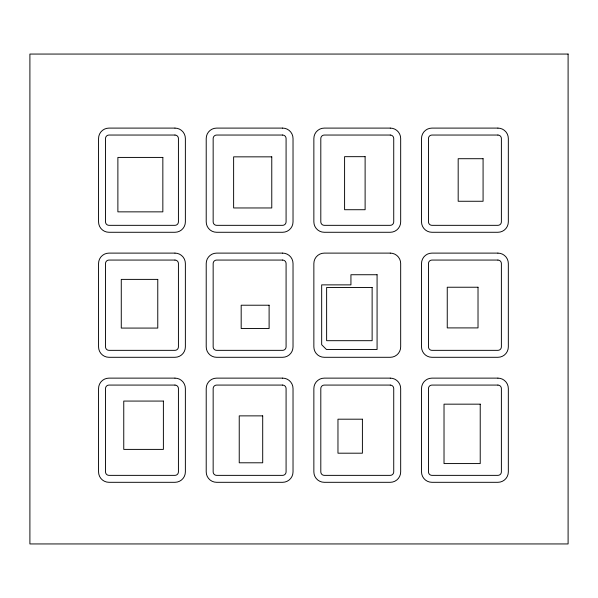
<?xml version="1.0" encoding="UTF-8"?>
<svg xmlns="http://www.w3.org/2000/svg" width="598" height="598" viewBox="0 0 598 598"><rect width="100%" height="100%" fill="white"/><g stroke="black" fill="none" stroke-linecap="round" stroke-linejoin="round"><path stroke-width="0.9" d="M568.1 54.059L29.9 54.059L29.9 543.941L568.1 543.941L568.1 54.059M174.96 128.099L108.978 128.099A10.42 10.42 0 0 0 98.558 138.519L98.558 221.858A10.42 10.42 0 0 0 108.978 232.278L174.96 232.278A10.42 10.42 0 0 0 185.373 221.858L185.373 138.519A10.42 10.42 0 0 0 174.96 128.099M282.607 128.099L216.626 128.099A10.42 10.42 0 0 0 206.213 138.519L206.213 221.858A10.42 10.42 0 0 0 216.626 232.278L282.607 232.278A10.42 10.42 0 0 0 293.027 221.858L293.027 138.519A10.42 10.42 0 0 0 282.607 128.099M390.262 128.099L324.28 128.099A10.42 10.42 0 0 0 313.86 138.519L313.86 221.858A10.42 10.42 0 0 0 324.28 232.278L390.262 232.278A10.42 10.42 0 0 0 400.675 221.858L400.675 138.519A10.42 10.42 0 0 0 390.262 128.099M497.91 128.099L431.935 128.099A10.42 10.42 0 0 0 421.515 138.519L421.515 221.858A10.42 10.42 0 0 0 431.935 232.278L497.91 232.278A10.42 10.42 0 0 0 508.33 221.858L508.33 138.519A10.42 10.42 0 0 0 497.91 128.099M174.96 135.043L108.978 135.043A3.476 3.476 0 0 0 105.502 138.519L105.502 221.858A3.476 3.476 0 0 0 108.978 225.334L174.96 225.334A3.476 3.476 0 0 0 178.428 221.858L178.428 138.519A3.476 3.476 0 0 0 174.96 135.043M282.607 135.043L216.626 135.043A3.476 3.476 0 0 0 213.157 138.519L213.157 221.858A3.476 3.476 0 0 0 216.626 225.334L282.607 225.334A3.476 3.476 0 0 0 286.083 221.858L286.083 138.519A3.476 3.476 0 0 0 282.607 135.043M390.262 135.043L324.28 135.043A3.476 3.476 0 0 0 320.805 138.519L320.805 221.858A3.476 3.476 0 0 0 324.28 225.334L390.262 225.334A3.476 3.476 0 0 0 393.731 221.858L393.731 138.519A3.476 3.476 0 0 0 390.262 135.043M497.91 135.043L431.935 135.043A3.476 3.476 0 0 0 428.46 138.519L428.46 221.858A3.476 3.476 0 0 0 431.935 225.334L497.91 225.334A3.476 3.476 0 0 0 501.386 221.858L501.386 138.519A3.476 3.476 0 0 0 497.91 135.043M365.116 156.669L344.59 156.669L344.59 209.719L365.116 209.719L365.116 156.669M271.769 156.848L233.624 156.848L233.624 207.962L271.769 207.962L271.769 156.848M162.843 157.424L117.881 157.424L117.881 211.856L162.843 211.856L162.843 157.424M483.079 158.709L458.18 158.709L458.18 201.264L483.079 201.264L483.079 158.709M174.96 253.111L108.978 253.111A10.42 10.42 0 0 0 98.558 263.531L98.558 346.877A10.42 10.42 0 0 0 108.978 357.298L174.96 357.298A10.42 10.42 0 0 0 185.373 346.877L185.373 263.531A10.42 10.42 0 0 0 174.96 253.111M282.607 253.111L216.626 253.111A10.42 10.42 0 0 0 206.213 263.531L206.213 346.877A10.42 10.42 0 0 0 216.626 357.298L282.607 357.298A10.42 10.42 0 0 0 293.027 346.877L293.027 263.531A10.42 10.42 0 0 0 282.607 253.111M390.262 253.111L324.28 253.111A10.42 10.42 0 0 0 313.86 263.531L313.86 346.877A10.42 10.42 0 0 0 324.28 357.298L390.262 357.298A10.42 10.42 0 0 0 400.675 346.877L400.675 263.531A10.42 10.42 0 0 0 390.262 253.111M497.91 253.111L431.935 253.111A10.42 10.42 0 0 0 421.515 263.531L421.515 346.877A10.42 10.42 0 0 0 431.935 357.298L497.91 357.298A10.42 10.42 0 0 0 508.33 346.877L508.33 263.531A10.42 10.42 0 0 0 497.91 253.111M174.96 260.063L108.978 260.063A3.476 3.476 0 0 0 105.502 263.531L105.502 346.877A3.476 3.476 0 0 0 108.978 350.346L174.96 350.346A3.476 3.476 0 0 0 178.428 346.877L178.428 263.531A3.476 3.476 0 0 0 174.96 260.063M282.607 260.063L216.626 260.063A3.476 3.476 0 0 0 213.157 263.531L213.157 346.877A3.476 3.476 0 0 0 216.626 350.346L282.607 350.346A3.476 3.476 0 0 0 286.083 346.877L286.083 263.531A3.476 3.476 0 0 0 282.607 260.063M497.91 260.063L431.935 260.063A3.476 3.476 0 0 0 428.46 263.531L428.46 346.877A3.476 3.476 0 0 0 431.935 350.346L497.91 350.346A3.476 3.476 0 0 0 501.386 346.877L501.386 263.531A3.476 3.476 0 0 0 497.91 260.063M377.076 274.736L350.936 274.736L350.936 284.872L321.672 284.872L321.672 344.717L326.441 349.479L377.076 349.479L377.076 274.736M157.767 279.386L121.274 279.386L121.274 328.078L157.767 328.078L157.767 279.386M478.019 287.234L447.252 287.234L447.252 327.906L478.019 327.906L478.019 287.234M372.128 287.474L326.628 287.474L326.628 340.688L372.128 340.688L372.128 287.474M269.107 305.219L241.181 305.219L241.181 328.526L269.107 328.526L269.107 305.219M174.96 378.13L108.978 378.13A10.42 10.42 0 0 0 98.558 388.55L98.558 471.889A10.42 10.42 0 0 0 108.978 482.309L174.96 482.309A10.42 10.42 0 0 0 185.373 471.889L185.373 388.55A10.42 10.42 0 0 0 174.96 378.13M282.607 378.13L216.626 378.13A10.42 10.42 0 0 0 206.213 388.55L206.213 471.889A10.42 10.42 0 0 0 216.626 482.309L282.607 482.309A10.42 10.42 0 0 0 293.027 471.889L293.027 388.55A10.42 10.42 0 0 0 282.607 378.13M390.262 378.13L324.28 378.13A10.42 10.42 0 0 0 313.86 388.55L313.86 471.889A10.42 10.42 0 0 0 324.28 482.309L390.262 482.309A10.42 10.42 0 0 0 400.675 471.889L400.675 388.55A10.42 10.42 0 0 0 390.262 378.13M497.91 378.13L431.935 378.13A10.42 10.42 0 0 0 421.515 388.55L421.515 471.889A10.42 10.42 0 0 0 431.935 482.309L497.91 482.309A10.42 10.42 0 0 0 508.33 471.889L508.33 388.55A10.42 10.42 0 0 0 497.91 378.13M174.96 385.075L108.978 385.075A3.476 3.476 0 0 0 105.502 388.55L105.502 471.889A3.476 3.476 0 0 0 108.978 475.365L174.96 475.365A3.476 3.476 0 0 0 178.428 471.889L178.428 388.55A3.476 3.476 0 0 0 174.96 385.075M282.607 385.075L216.626 385.075A3.476 3.476 0 0 0 213.157 388.55L213.157 471.889A3.476 3.476 0 0 0 216.626 475.365L282.607 475.365A3.476 3.476 0 0 0 286.083 471.889L286.083 388.55A3.476 3.476 0 0 0 282.607 385.075M390.262 385.075L324.28 385.075A3.476 3.476 0 0 0 320.805 388.55L320.805 471.889A3.476 3.476 0 0 0 324.28 475.365L390.262 475.365A3.476 3.476 0 0 0 393.731 471.889L393.731 388.55A3.476 3.476 0 0 0 390.262 385.075M497.91 385.075L431.935 385.075A3.476 3.476 0 0 0 428.46 388.55L428.46 471.889A3.476 3.476 0 0 0 431.935 475.365L497.91 475.365A3.476 3.476 0 0 0 501.386 471.889L501.386 388.55A3.476 3.476 0 0 0 497.91 385.075M163.389 401.071L123.756 401.071L123.756 449.397L163.389 449.397L163.389 401.071M480.224 404.166L444.022 404.166L444.022 463.57L480.224 463.57L480.224 404.166M262.701 415.872L239.237 415.872L239.237 462.792L262.701 462.792L262.701 415.872M362.403 419.191L337.967 419.191L337.967 453.194L362.403 453.194L362.403 419.191"/></g></svg>
